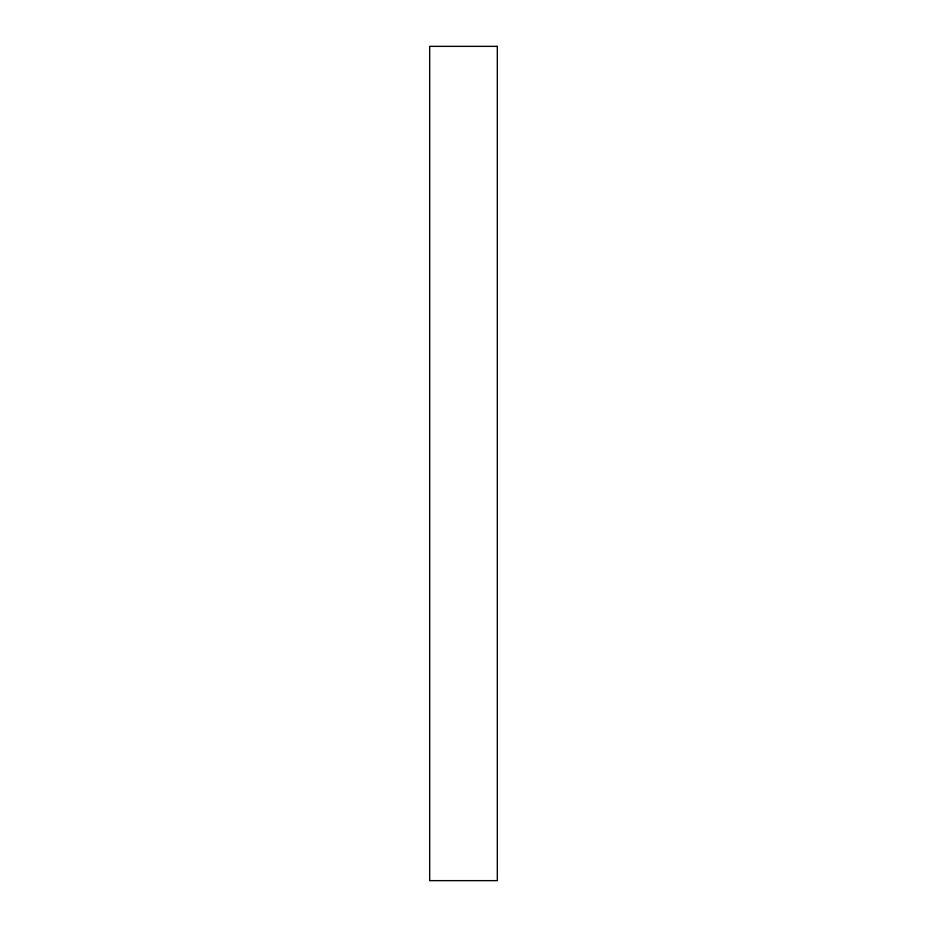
<?xml version="1.0" encoding="UTF-8"?>
<svg xmlns="http://www.w3.org/2000/svg" width="927" height="927" viewBox="0 0 927 927"><rect width="100%" height="100%" fill="white"/><g stroke="black" fill="none" stroke-linecap="round" stroke-linejoin="round"><path stroke-width="1.39" d="M497.324 46.35L429.676 46.35L429.676 880.65L497.324 880.65L497.324 46.35"/></g></svg>
